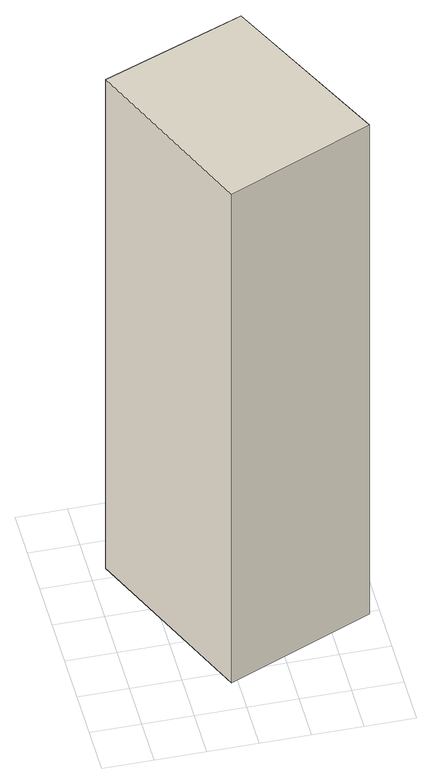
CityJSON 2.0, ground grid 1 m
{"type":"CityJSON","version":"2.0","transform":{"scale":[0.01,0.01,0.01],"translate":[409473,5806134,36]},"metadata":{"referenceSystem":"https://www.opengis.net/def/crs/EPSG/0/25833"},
"CityObjects":{
"building1":{"type":"Building","attributes":{"Gemeindeschluessel":"11000009","BezugspunktDach":"2200","function":"31001_2000","measuredHeight":12.41,"storeysAboveGround":1},"address":[{"country":"Germany","locality":"Berlin","thoroughfareNumber":"107","thoroughfareName":"Gosener Damm"}],"geometry":[{"type":"Solid","lod":"1","boundaries":[[[[0,1,2,3]],[[4,5,6,7]],[[4,7,3,2]],[[5,4,2,1]],[[6,5,1,0]],[[7,6,0,3]]]]}]}
},
"vertices":[
[187,71,1252],[479,195,1252],[315,538,1252],[31,427,1252],[315,538,11],[479,195,11],[187,71,11],[31,427,11]
]}
